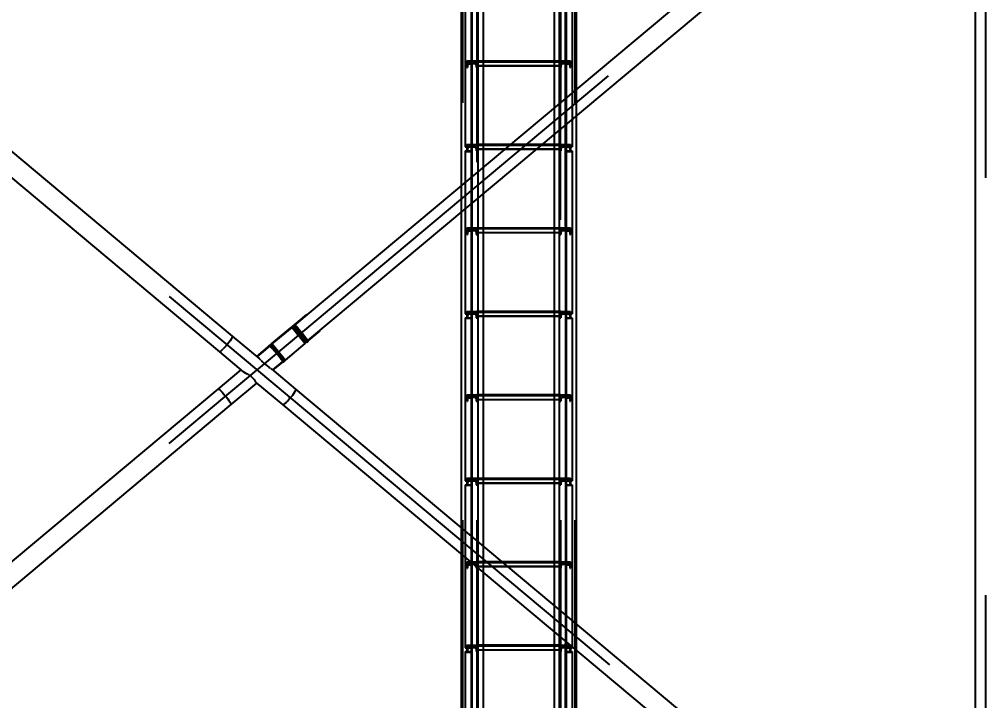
# Model space of a CAD drawing. Header units: millimetres. Extents: x 150209.93 to 150215.05, y 136675.65 to 136679.93.
# Drawn here: x 150213.732 to 150213.9635, y 136677.5516 to 136677.7148 of the extents above; entities that cross this region are included whole.
import ezdxf

# ---------------------------------------------------------------- set-up
doc = ezdxf.new("R2010")
doc.units = ezdxf.units.MM
doc.header["$LTSCALE"] = 0.25
for name, pattern in [('CENTER', [50.8, 31.75, -6.35, 6.35, -6.35]), ('XKITLINE00', [0]), ('XKITLINE02', [4, 2, -2]), ('XKITLINE03', [6, 3, -1, 1, -1])]:
    doc.linetypes.add(name, pattern=pattern)
doc.styles.add('ROMANS', font='romans.shx')
doc.dimstyles.new('MD300', dxfattribs={"dimtxt": 2.5, "dimasz": 2.5, "dimexe": 1, "dimexo": 1, "dimgap": 0.5, "dimtad": 1, "dimdec": 1, "dimlfac": 50, "dimrnd": 0.5, "dimdsep": 46, "dimtxsty": 'ROMANS', "dimcen": 1, "dimclrd": 146, "dimclre": 146, "dimclrt": 30, "dimadec": 1, "dimazin": 2, "dimtfac": 1, "dimtdec": 1, "dimtmove": 0, "dimatfit": 1, "dimfxl": 1, "dimtolj": 1, "dimtzin": 0, "dimlwd": -1, "dimlwe": -1, "dimarcsym": 0})

# ---------------------------------------------------------------- blocks, each defined once
blk = doc.blocks.new('çatıı')
at = {"color": 1, "linetype": 'XKITLINE03'}
for p, q in [((24559, 9172.7), (24559, 10826.2)), ((24671, 9172.7), (24671, 10826.2)), ((24565, 10820.3), (24565, 9180.3)), ((24665, 9180.3), (24665, 10820.3)), ((24559, 10367.5), (24559, 10462.1)), ((24671, 10462.1), (24671, 10367.5)), ((24559, 10268), (24559, 10367.5)), ((24565, 10368.2), (24565, 10370.5)), ((24665, 10370.2), (24565, 10370.2)), ((24665, 10370.5), (24665, 10368.2)), ((24671, 10367.5), (24671, 10268)), ((24565, 10268.2), (24565, 10270.5)), ((24665, 10270.2), (24565, 10270.2)), ((24665, 10270.5), (24665, 10268.2)), ((24559, 10167.5), (24559, 10262.1)), ((24671, 10262.1), (24671, 10167.5)), ((24559, 10068), (24559, 10167.5)), ((24565, 10168.2), (24565, 10170.5)), ((24665, 10170.3), (24565, 10170.3)), ((24665, 10170.5), (24665, 10168.2)), ((24671, 10167.5), (24671, 10068)), ((24559, 9967.6), (24559, 10062.2)), ((24565, 10068.3), (24565, 10070.5)), ((24665, 10070.3), (24565, 10070.3)), ((24665, 10070.5), (24665, 10068.3)), ((24671, 10062.2), (24671, 9967.6)), ((24565, 9968.3), (24565, 9970.5)), ((24665, 9970.3), (24565, 9970.3)), ((24665, 9970.5), (24665, 9968.3)), ((24559, 9868), (24559, 9967.6)), ((24671, 9967.6), (24671, 9868)), ((24565, 9868.3), (24565, 9870.6)), ((24665, 9870.3), (24565, 9870.3)), ((24665, 9870.6), (24665, 9868.3)), ((24559, 9767.6), (24559, 9862.2)), ((24671, 9862.2), (24671, 9767.6)), ((24559, 9668.1), (24559, 9767.6)), ((24565, 9768.3), (24565, 9770.6)), ((24665, 9770.3), (24565, 9770.3)), ((24665, 9770.6), (24665, 9768.3)), ((24671, 9767.6), (24671, 9668.1)), ((24565, 9668.3), (24565, 9670.6)), ((24665, 9670.4), (24565, 9670.4)), ((24665, 9670.6), (24665, 9668.3)), ((24559, 9567.6), (24559, 9662.3)), ((24671, 9662.3), (24671, 9567.6))]:
    blk.add_line(p, q, dxfattribs=at)
at = {"color": 116, "linetype": 'XKITLINE02', "true_color": 0x136734}
for p, q in [((24547.1, 10820.3), (24547.1, 9176.5)), ((24547.7, 10820.3), (24547.7, 9176.3)), ((24564.9, 10820.3), (24564.9, 9176.3)), ((24565.4, 10820.3), (24565.4, 9176.5)), ((24566.3, 10820.3), (24566.3, 9240.3)), ((24572.5, 10819.9), (24572.5, 9180.3)), ((24664.1, 10820.2), (24664.1, 9179.9)), ((24664.5, 10820.3), (24664.5, 9176.5)), ((24665, 10820.3), (24665, 9179.9)), ((24665.1, 10820.3), (24665.1, 9176.3)), ((24682.3, 10820.3), (24682.3, 9176.3)), ((24682.8, 10820.3), (24682.8, 9176.5)), ((24683.7, 10820.3), (24683.7, 9201.8)), ((24657.5, 10782.5), (24657.5, 9180.3)), ((24565, 10749.1), (24565, 9179.9)), ((24565.8, 10749.1), (24565.8, 9179.9)), ((24558.2, 10468), (24558.2, 10368.1)), ((24559, 10468), (24559, 10368.2)), ((24671, 10468), (24671, 10367.5)), ((24671.8, 10468), (24671.8, 10368.1)), ((24551, 10462.7), (24551, 10367.5)), ((24679, 10462.7), (24679, 10367.5)), ((24558.2, 10373.4), (24559, 10373.4)), ((24558.2, 10373.4), (24558.2, 10368.1)), ((24559, 10373.4), (24559, 10367.5)), ((24671, 10373.4), (24671.8, 10373.4)), ((24551, 10368.1), (24558.2, 10368.1)), ((24551, 10368.1), (24551, 10367.5)), ((24551, 10367.5), (24551, 10267.4)), ((24551, 10367.5), (24559, 10367.5)), ((24551, 10367.5), (24559, 10367.5)), ((24551, 10366.9), (24558.2, 10366.9)), ((24553, 10370.5), (24553, 10368.2)), ((24553, 10370.5), (24553, 10365)), ((24553, 10370.5), (24565, 10370.5)), ((24553, 10368.2), (24553, 10362.7)), ((24553, 10368.2), (24565, 10368.2)), ((24553, 10365), (24553, 10362.7)), ((24553, 10365), (24553.7, 10365)), ((24553, 10362.7), (24553.7, 10362.7)), ((24554.1, 10369.8), (24553.7, 10365)), ((24554.1, 10367.5), (24553.7, 10362.7)), ((24553.7, 10365), (24553.7, 10362.7)), ((24554.1, 10369.8), (24554.1, 10367.5)), ((24554.1, 10369.8), (24563.9, 10369.8)), ((24554.1, 10367.5), (24563.9, 10367.5)), ((24558.2, 10366.9), (24558.2, 10262.3)), ((24558.2, 10361.8), (24559, 10361.8)), ((24559, 10367.5), (24559, 10262.3)), ((24563.9, 10369.8), (24563.9, 10367.5)), ((24563.9, 10369.8), (24564.3, 10365)), ((24563.9, 10367.5), (24564.3, 10362.7)), ((24564.3, 10365), (24564.3, 10362.7)), ((24564.3, 10365), (24565, 10365)), ((24564.3, 10362.7), (24565, 10362.7)), ((24565, 10370.5), (24565, 10368.2)), ((24565, 10370.5), (24565, 10365)), ((24565, 10370.5), (24572.5, 10370.5)), ((24565, 10370.5), (24565, 10364.7)), ((24565, 10370.2), (24572.5, 10370.2)), ((24565, 10369.7), (24665, 10369.7)), ((24565, 10369.5), (24665, 10369.5)), ((24565, 10368.2), (24565, 10362.7)), ((24565, 10365), (24565, 10362.7)), ((24565, 10365), (24665, 10365)), ((24565, 10365), (24665, 10365)), ((24565, 10364.7), (24665, 10364.7)), ((24565, 10364.7), (24572.5, 10364.7)), ((24657.5, 10370.5), (24665, 10370.5)), ((24657.5, 10370.2), (24665, 10370.2)), ((24657.5, 10364.7), (24665, 10364.7)), ((24665, 10370.5), (24665, 10365)), ((24665, 10370.5), (24677, 10370.5)), ((24665, 10370.5), (24665, 10368.2)), ((24665, 10370.5), (24665, 10364.7)), ((24665, 10368.2), (24665, 10362.7)), ((24665, 10368.2), (24677, 10368.2)), ((24665, 10365), (24665.7, 10365)), ((24665, 10365), (24665, 10362.7)), ((24665, 10362.7), (24665.7, 10362.7)), ((24666, 10369.8), (24665.7, 10365)), ((24666, 10367.5), (24665.7, 10362.7)), ((24665.7, 10365), (24665.7, 10362.7)), ((24666, 10369.8), (24675.9, 10369.8)), ((24666, 10369.8), (24666, 10367.5)), ((24666, 10367.5), (24675.9, 10367.5)), ((24671, 10367.5), (24679, 10367.5)), ((24671, 10367.5), (24671, 10293.6)), ((24671, 10367.5), (24679, 10367.5)), ((24671, 10361.8), (24671.8, 10361.8)), ((24671.8, 10368.1), (24679, 10368.1)), ((24671.8, 10366.9), (24671.8, 10324.9)), ((24671.8, 10366.9), (24679, 10366.9)), ((24671.8, 10361.8), (24671.8, 10262.3)), ((24675.9, 10369.8), (24676.3, 10365)), ((24675.9, 10369.8), (24675.9, 10367.5)), ((24675.9, 10367.5), (24676.3, 10362.7)), ((24676.3, 10365), (24677, 10365)), ((24676.3, 10365), (24676.3, 10362.7)), ((24676.3, 10362.7), (24677, 10362.7)), ((24677, 10370.5), (24677, 10365)), ((24677, 10370.5), (24677, 10368.2)), ((24677, 10368.2), (24677, 10362.7)), ((24677, 10365), (24677, 10362.7)), ((24679, 10367.5), (24679, 10330.2)), ((24679, 10330.9), (24679, 10267.4)), ((24683.7, 10335.8), (24683.7, 10304.2)), ((24663.7, 10319.1), (24663.7, 10287.5)), ((24671, 10325.2), (24671, 10262.3)), ((24657.5, 10313.9), (24657.5, 10282.3)), ((24553, 10270.5), (24553, 10268.2)), ((24553, 10270.5), (24553, 10265)), ((24553, 10270.5), (24565, 10270.5)), ((24554.1, 10269.8), (24553.7, 10265)), ((24554.1, 10269.8), (24554.1, 10267.5)), ((24554.1, 10269.8), (24563.9, 10269.8)), ((24563.9, 10269.8), (24563.9, 10267.5)), ((24563.9, 10269.8), (24564.3, 10265)), ((24565, 10270.5), (24565, 10268.2)), ((24565, 10270.5), (24565, 10265)), ((24565, 10270.5), (24572.5, 10270.5)), ((24565, 10270.5), (24565, 10264.7)), ((24565, 10270.2), (24572.5, 10270.2)), ((24565, 10269.8), (24665, 10269.8)), ((24565, 10269.6), (24665, 10269.6)), ((24605.3, 10270.2), (24643.1, 10270.2)), ((24605.6, 10270.5), (24643.4, 10270.5)), ((24657.5, 10270.5), (24665, 10270.5)), ((24657.5, 10270.2), (24665, 10270.2)), ((24665, 10270.5), (24665, 10265)), ((24665, 10270.5), (24677, 10270.5)), ((24665, 10270.5), (24665, 10268.2)), ((24665, 10270.5), (24665, 10264.7)), ((24666, 10269.8), (24665.7, 10265)), ((24666, 10269.8), (24675.9, 10269.8)), ((24666, 10269.8), (24666, 10267.5)), ((24675.9, 10269.8), (24676.3, 10265)), ((24675.9, 10269.8), (24675.9, 10267.5)), ((24677, 10270.5), (24677, 10265)), ((24677, 10270.5), (24677, 10268.2)), ((24551, 10268), (24551, 10267.4)), ((24551, 10268), (24559, 10268)), ((24551, 10267.4), (24558.2, 10267.4)), ((24551, 10262.7), (24551, 10167.5)), ((24551, 10262.7), (24558.2, 10262.7)), ((24551, 10262.1), (24559, 10262.1)), ((24553, 10268.2), (24553, 10262.7)), ((24553, 10268.2), (24565, 10268.2)), ((24553, 10265), (24553, 10262.7)), ((24553, 10265), (24553.7, 10265)), ((24553, 10262.7), (24553.7, 10262.7)), ((24554.1, 10267.5), (24553.7, 10262.7)), ((24553.7, 10265), (24553.7, 10262.7)), ((24554.1, 10267.5), (24563.9, 10267.5)), ((24558.2, 10268.1), (24558.2, 10168.1)), ((24558.2, 10268.1), (24559, 10268.1)), ((24558.2, 10267.4), (24558.2, 10262.3)), ((24558.2, 10262.3), (24559, 10262.3)), ((24559, 10268.1), (24559, 10167.5)), ((24559, 10268), (24559, 10262.3)), ((24563.9, 10267.5), (24564.3, 10262.7)), ((24564.3, 10265), (24564.3, 10262.7)), ((24564.3, 10265), (24565, 10265)), ((24564.3, 10262.7), (24565, 10262.7)), ((24565, 10268.2), (24565, 10262.7)), ((24565, 10265), (24565, 10262.7)), ((24565, 10265), (24665, 10265)), ((24565, 10265), (24665, 10265)), ((24565, 10264.8), (24665, 10264.8)), ((24565, 10264.7), (24572.5, 10264.7)), ((24598.8, 10264.7), (24636.5, 10264.7)), ((24657.5, 10264.7), (24665, 10264.7)), ((24665, 10268.2), (24665, 10262.7)), ((24665, 10268.2), (24677, 10268.2)), ((24665, 10265), (24665.7, 10265)), ((24665, 10265), (24665, 10262.7)), ((24665, 10262.7), (24665.7, 10262.7)), ((24666, 10267.5), (24665.7, 10262.7)), ((24665.7, 10265), (24665.7, 10262.7)), ((24666, 10267.5), (24675.9, 10267.5)), ((24671, 10268.1), (24671, 10262.1)), ((24671, 10268.1), (24671.8, 10268.1)), ((24671, 10268.1), (24671, 10167.5)), ((24671, 10268), (24679, 10268)), ((24671, 10262.3), (24671.8, 10262.3)), ((24671, 10262.1), (24679, 10262.1)), ((24671.8, 10268.1), (24671.8, 10262.7)), ((24671.8, 10268.1), (24671.8, 10168.1)), ((24671.8, 10267.4), (24679, 10267.4)), ((24671.8, 10262.7), (24679, 10262.7)), ((24675.9, 10267.5), (24676.3, 10262.7)), ((24676.3, 10265), (24677, 10265)), ((24676.3, 10265), (24676.3, 10262.7)), ((24676.3, 10262.7), (24677, 10262.7)), ((24677, 10268.2), (24677, 10262.7)), ((24677, 10265), (24677, 10262.7)), ((24679, 10262.7), (24679, 10262.1)), ((24679, 10262.7), (24679, 10167.5)), ((24566.3, 10237.5), (24566.3, 10205.9)), ((24572.5, 10242.7), (24572.5, 10211.1)), ((24546.3, 10220.8), (24546.3, 10189.2)), ((24551, 10168.1), (24558.2, 10168.1)), ((24551, 10168.1), (24551, 10167.5)), ((24551, 10167.5), (24551, 10067.4)), ((24551, 10167.5), (24559, 10167.5)), ((24551, 10167.5), (24559, 10167.5)), ((24551, 10166.9), (24558.2, 10166.9)), ((24553, 10170.5), (24553, 10168.2)), ((24553, 10170.5), (24553, 10165)), ((24553, 10170.5), (24565, 10170.5)), ((24553, 10168.2), (24553, 10162.7)), ((24553, 10168.2), (24565, 10168.2)), ((24553, 10165), (24553, 10162.7)), ((24553, 10165), (24553.7, 10165)), ((24554.1, 10169.8), (24553.7, 10165)), ((24554.1, 10167.5), (24553.7, 10162.7)), ((24553.7, 10165), (24553.7, 10162.7)), ((24554.1, 10169.8), (24554.1, 10167.5)), ((24554.1, 10169.8), (24563.9, 10169.8)), ((24554.1, 10167.5), (24563.9, 10167.5)), ((24558.2, 10173.4), (24559, 10173.4)), ((24558.2, 10173.4), (24558.2, 10168.1)), ((24558.2, 10166.9), (24558.2, 10062.3)), ((24559, 10167.5), (24559, 10062.3)), ((24563.9, 10169.8), (24563.9, 10167.5)), ((24563.9, 10169.8), (24564.3, 10165)), ((24563.9, 10167.5), (24564.3, 10162.7)), ((24564.3, 10165), (24564.3, 10162.7)), ((24564.3, 10165), (24565, 10165)), ((24565, 10170.5), (24565, 10168.2)), ((24565, 10170.5), (24565, 10165)), ((24565, 10170.5), (24572.5, 10170.5)), ((24565, 10170.5), (24565, 10164.8)), ((24565, 10170.3), (24572.5, 10170.3)), ((24565, 10169.8), (24665, 10169.8)), ((24565, 10169.6), (24665, 10169.6)), ((24565, 10168.2), (24565, 10162.7)), ((24565, 10165), (24565, 10162.7)), ((24565, 10165), (24665, 10165)), ((24565, 10165), (24665, 10165)), ((24565, 10164.8), (24665, 10164.8)), ((24565, 10164.8), (24572.5, 10164.8)), ((24657.5, 10170.5), (24665, 10170.5)), ((24657.5, 10170.3), (24665, 10170.3)), ((24657.5, 10164.8), (24665, 10164.8)), ((24665, 10170.5), (24665, 10165)), ((24665, 10170.5), (24677, 10170.5)), ((24665, 10170.5), (24665, 10168.2)), ((24665, 10170.5), (24665, 10164.8)), ((24665, 10168.2), (24665, 10162.7)), ((24665, 10168.2), (24677, 10168.2)), ((24665, 10165), (24665.7, 10165)), ((24665, 10165), (24665, 10162.7)), ((24666, 10169.8), (24665.7, 10165)), ((24666, 10167.5), (24665.7, 10162.7)), ((24665.7, 10165), (24665.7, 10162.7)), ((24666, 10169.8), (24675.9, 10169.8)), ((24666, 10169.8), (24666, 10167.5)), ((24666, 10167.5), (24675.9, 10167.5)), ((24671, 10173.4), (24671.8, 10173.4)), ((24671, 10167.5), (24679, 10167.5)), ((24671, 10167.5), (24671, 10161.8)), ((24671, 10167.5), (24679, 10167.5)), ((24671, 10167.5), (24671, 10062.3)), ((24671.8, 10168.1), (24679, 10168.1)), ((24671.8, 10166.9), (24671.8, 10161.8)), ((24671.8, 10166.9), (24679, 10166.9)), ((24671.8, 10166.9), (24671.8, 10062.3)), ((24675.9, 10169.8), (24676.3, 10165)), ((24675.9, 10169.8), (24675.9, 10167.5)), ((24675.9, 10167.5), (24676.3, 10162.7)), ((24676.3, 10165), (24677, 10165)), ((24676.3, 10165), (24676.3, 10162.7)), ((24677, 10170.5), (24677, 10165)), ((24677, 10170.5), (24677, 10168.2)), ((24677, 10168.2), (24677, 10162.7)), ((24677, 10165), (24677, 10162.7)), ((24679, 10167.5), (24679, 10166.9)), ((24679, 10167.5), (24679, 10067.4)), ((24553, 10162.7), (24553.7, 10162.7)), ((24558.2, 10161.8), (24559, 10161.8)), ((24564.3, 10162.7), (24565, 10162.7)), ((24665, 10162.7), (24665.7, 10162.7)), ((24671, 10161.8), (24671.8, 10161.8)), ((24676.3, 10162.7), (24677, 10162.7)), ((24551, 10068), (24551, 10067.4)), ((24551, 10068), (24559, 10068)), ((24551, 10067.4), (24558.2, 10067.4)), ((24551, 10062.8), (24551, 9967.6)), ((24551, 10062.8), (24558.2, 10062.8)), ((24551, 10062.2), (24559, 10062.2)), ((24553, 10070.5), (24553, 10068.3)), ((24553, 10070.5), (24553, 10065)), ((24553, 10070.5), (24565, 10070.5)), ((24553, 10068.3), (24553, 10062.8)), ((24553, 10068.3), (24565, 10068.3)), ((24553, 10065), (24553, 10062.8)), ((24553, 10065), (24553.7, 10065)), ((24553, 10062.8), (24553.7, 10062.8)), ((24554.1, 10069.8), (24553.7, 10065)), ((24554.1, 10067.6), (24553.7, 10062.8)), ((24553.7, 10065), (24553.7, 10062.8)), ((24554.1, 10069.8), (24554.1, 10067.6)), ((24554.1, 10069.8), (24563.9, 10069.8)), ((24554.1, 10067.6), (24563.9, 10067.6)), ((24558.2, 10068.1), (24558.2, 9968.1)), ((24558.2, 10068.1), (24559, 10068.1)), ((24558.2, 10067.4), (24558.2, 10062.3)), ((24558.2, 10062.3), (24559, 10062.3)), ((24559, 10068.1), (24559, 9968.3)), ((24559, 10068), (24559, 10062.3)), ((24563.9, 10069.8), (24563.9, 10067.6)), ((24563.9, 10069.8), (24564.3, 10065)), ((24563.9, 10067.6), (24564.3, 10062.8)), ((24564.3, 10065), (24564.3, 10062.8)), ((24564.3, 10065), (24565, 10065)), ((24564.3, 10062.8), (24565, 10062.8)), ((24565, 10070.5), (24565, 10068.3)), ((24565, 10070.5), (24565, 10065)), ((24565, 10070.5), (24572.5, 10070.5)), ((24565, 10070.5), (24565, 10064.8)), ((24565, 10070.3), (24572.5, 10070.3)), ((24565, 10069.8), (24665, 10069.8)), ((24565, 10069.6), (24665, 10069.6)), ((24565, 10068.3), (24565, 10062.8)), ((24565, 10065), (24565, 10062.8)), ((24565, 10065), (24665, 10065)), ((24565, 10065), (24665, 10065)), ((24565, 10064.8), (24665, 10064.8)), ((24565, 10064.8), (24572.5, 10064.8)), ((24657.5, 10070.5), (24665, 10070.5)), ((24657.5, 10070.3), (24665, 10070.3)), ((24657.5, 10064.8), (24665, 10064.8)), ((24665, 10070.5), (24665, 10065)), ((24665, 10070.5), (24677, 10070.5)), ((24665, 10070.5), (24665, 10068.3)), ((24665, 10070.5), (24665, 10064.8)), ((24665, 10068.3), (24665, 10062.8)), ((24665, 10068.3), (24677, 10068.3)), ((24665, 10065), (24665.7, 10065)), ((24665, 10065), (24665, 10062.8)), ((24665, 10062.8), (24665.7, 10062.8)), ((24666, 10069.8), (24665.7, 10065)), ((24666, 10067.6), (24665.7, 10062.8)), ((24665.7, 10065), (24665.7, 10062.8)), ((24666, 10069.8), (24675.9, 10069.8)), ((24666, 10069.8), (24666, 10067.6)), ((24666, 10067.6), (24675.9, 10067.6)), ((24671, 10068.1), (24671, 10062.2)), ((24671, 10068.1), (24671.8, 10068.1)), ((24671, 10068.1), (24671, 9967.6)), ((24671, 10068), (24679, 10068)), ((24671, 10062.3), (24671.8, 10062.3)), ((24671, 10062.2), (24679, 10062.2)), ((24671.8, 10068.1), (24671.8, 10062.8)), ((24671.8, 10068.1), (24671.8, 9968.1)), ((24671.8, 10067.4), (24679, 10067.4)), ((24671.8, 10062.8), (24679, 10062.8)), ((24675.9, 10069.8), (24676.3, 10065)), ((24675.9, 10069.8), (24675.9, 10067.6)), ((24675.9, 10067.6), (24676.3, 10062.8)), ((24676.3, 10065), (24677, 10065)), ((24676.3, 10065), (24676.3, 10062.8)), ((24676.3, 10062.8), (24677, 10062.8)), ((24677, 10070.5), (24677, 10065)), ((24677, 10070.5), (24677, 10068.3)), ((24677, 10068.3), (24677, 10062.8)), ((24677, 10065), (24677, 10062.8)), ((24679, 10062.8), (24679, 10062.2)), ((24679, 10062.8), (24679, 9967.6)), ((24551, 9968.1), (24558.2, 9968.1)), ((24551, 9968.1), (24551, 9967.6)), ((24553, 9970.5), (24553, 9968.3)), ((24553, 9970.5), (24553, 9965)), ((24553, 9970.5), (24565, 9970.5)), ((24553, 9968.3), (24553, 9962.8)), ((24553, 9968.3), (24565, 9968.3)), ((24554.1, 9969.8), (24553.7, 9965)), ((24554.1, 9969.8), (24554.1, 9967.6)), ((24554.1, 9969.8), (24563.9, 9969.8)), ((24558.2, 9973.5), (24559, 9973.5)), ((24558.2, 9973.5), (24558.2, 9968.1)), ((24559, 9973.5), (24559, 9967.6)), ((24563.9, 9969.8), (24563.9, 9967.6)), ((24563.9, 9969.8), (24564.3, 9965)), ((24565, 9970.5), (24572.5, 9970.5)), ((24565, 9970.5), (24565, 9964.8)), ((24565, 9970.5), (24565, 9968.3)), ((24565, 9970.5), (24565, 9965)), ((24565, 9970.3), (24572.5, 9970.3)), ((24565, 9969.8), (24665, 9969.8)), ((24565, 9969.6), (24665, 9969.6)), ((24565, 9968.3), (24565, 9962.8)), ((24657.5, 9970.5), (24665, 9970.5)), ((24657.5, 9970.3), (24665, 9970.3)), ((24665, 9970.5), (24665, 9964.8)), ((24665, 9970.5), (24665, 9965)), ((24665, 9970.5), (24677, 9970.5)), ((24665, 9970.5), (24665, 9968.3)), ((24665, 9968.3), (24665, 9962.8)), ((24665, 9968.3), (24677, 9968.3)), ((24666, 9969.8), (24665.7, 9965)), ((24666, 9969.8), (24675.9, 9969.8)), ((24666, 9969.8), (24666, 9967.6)), ((24671, 9973.5), (24671.8, 9973.5)), ((24671.8, 9968.1), (24679, 9968.1)), ((24675.9, 9969.8), (24676.3, 9965)), ((24675.9, 9969.8), (24675.9, 9967.6)), ((24677, 9970.5), (24677, 9965)), ((24677, 9970.5), (24677, 9968.3)), ((24677, 9968.3), (24677, 9962.8)), ((24551, 9967.6), (24551, 9867.5)), ((24551, 9967.6), (24559, 9967.6)), ((24551, 9967.6), (24559, 9967.6)), ((24551, 9967), (24558.2, 9967)), ((24553, 9965), (24553, 9962.8)), ((24553, 9965), (24553.7, 9965)), ((24553, 9962.8), (24553.7, 9962.8)), ((24554.1, 9967.6), (24553.7, 9962.8)), ((24553.7, 9965), (24553.7, 9962.8)), ((24554.1, 9967.6), (24563.9, 9967.6)), ((24558.2, 9967), (24558.2, 9862.3)), ((24558.2, 9961.9), (24559, 9961.9)), ((24559, 9967.6), (24559, 9862.3)), ((24563.9, 9967.6), (24564.3, 9962.8)), ((24564.3, 9965), (24564.3, 9962.8)), ((24564.3, 9965), (24565, 9965)), ((24564.3, 9962.8), (24565, 9962.8)), ((24565, 9965), (24665, 9965)), ((24565, 9965), (24665, 9965)), ((24565, 9965), (24565, 9962.8)), ((24565, 9964.8), (24665, 9964.8)), ((24565, 9964.8), (24572.5, 9964.8)), ((24657.5, 9964.8), (24665, 9964.8)), ((24665, 9965), (24665.7, 9965)), ((24665, 9965), (24665, 9962.8)), ((24665, 9962.8), (24665.7, 9962.8)), ((24666, 9967.6), (24665.7, 9962.8)), ((24665.7, 9965), (24665.7, 9962.8)), ((24666, 9967.6), (24675.9, 9967.6)), ((24671, 9967.6), (24679, 9967.6)), ((24671, 9967.6), (24671, 9961.9)), ((24671, 9967.6), (24679, 9967.6)), ((24671, 9967.6), (24671, 9862.3)), ((24671, 9961.9), (24671.8, 9961.9)), ((24671.8, 9967), (24671.8, 9961.9)), ((24671.8, 9967), (24679, 9967)), ((24671.8, 9967), (24671.8, 9862.3)), ((24675.9, 9967.6), (24676.3, 9962.8)), ((24676.3, 9965), (24677, 9965)), ((24676.3, 9965), (24676.3, 9962.8)), ((24676.3, 9962.8), (24677, 9962.8)), ((24677, 9965), (24677, 9962.8)), ((24679, 9967.6), (24679, 9967)), ((24679, 9967.6), (24679, 9867.5)), ((24551, 9868), (24551, 9867.5)), ((24551, 9868), (24559, 9868)), ((24551, 9867.5), (24558.2, 9867.5)), ((24553, 9870.6), (24553, 9868.3)), ((24553, 9870.6), (24553, 9865.1)), ((24553, 9870.6), (24565, 9870.6)), ((24553, 9868.3), (24553, 9862.8)), ((24553, 9868.3), (24565, 9868.3)), ((24553, 9865.1), (24553, 9862.8)), ((24553, 9865.1), (24553.7, 9865.1)), ((24554.1, 9869.9), (24553.7, 9865.1)), ((24554.1, 9867.6), (24553.7, 9862.8)), ((24553.7, 9865.1), (24553.7, 9862.8)), ((24554.1, 9869.9), (24554.1, 9867.6)), ((24554.1, 9869.9), (24563.9, 9869.9)), ((24554.1, 9867.6), (24563.9, 9867.6)), ((24558.2, 9868.2), (24558.2, 9770.5)), ((24558.2, 9868.2), (24559, 9868.2)), ((24558.2, 9867.5), (24558.2, 9862.3)), ((24559, 9868.2), (24559, 9767.6)), ((24559, 9868), (24559, 9862.3)), ((24563.9, 9869.9), (24563.9, 9867.6)), ((24563.9, 9869.9), (24564.3, 9865.1)), ((24563.9, 9867.6), (24564.3, 9862.8)), ((24564.3, 9865.1), (24564.3, 9862.8)), ((24564.3, 9865.1), (24565, 9865.1)), ((24565, 9870.6), (24572.5, 9870.6)), ((24565, 9870.6), (24565, 9864.8)), ((24565, 9870.6), (24565, 9868.3)), ((24565, 9870.6), (24565, 9865.1)), ((24565, 9870.3), (24572.5, 9870.3)), ((24565, 9869.8), (24665, 9869.8)), ((24565, 9869.6), (24665, 9869.6)), ((24565, 9868.3), (24565, 9862.8)), ((24565, 9865.1), (24665, 9865.1)), ((24565, 9865.1), (24665, 9865.1)), ((24565, 9865.1), (24565, 9862.8)), ((24565, 9864.8), (24665, 9864.8)), ((24565, 9864.8), (24572.5, 9864.8)), ((24657.5, 9870.6), (24665, 9870.6)), ((24657.5, 9870.3), (24665, 9870.3)), ((24657.5, 9864.8), (24665, 9864.8)), ((24665, 9870.6), (24665, 9864.8)), ((24665, 9870.6), (24665, 9865.1)), ((24665, 9870.6), (24677, 9870.6)), ((24665, 9870.6), (24665, 9868.3)), ((24665, 9868.3), (24665, 9862.8)), ((24665, 9868.3), (24677, 9868.3)), ((24665, 9865.1), (24665.7, 9865.1)), ((24665, 9865.1), (24665, 9862.8)), ((24666, 9869.9), (24665.7, 9865.1)), ((24666, 9867.6), (24665.7, 9862.8)), ((24665.7, 9865.1), (24665.7, 9862.8)), ((24666, 9869.9), (24675.9, 9869.9)), ((24666, 9869.9), (24666, 9867.6)), ((24666, 9867.6), (24675.9, 9867.6)), ((24671, 9868.2), (24671, 9862.2)), ((24671, 9868.2), (24671.8, 9868.2)), ((24671, 9868.2), (24671, 9767.6)), ((24671, 9868), (24679, 9868)), ((24671.8, 9868.2), (24671.8, 9862.8)), ((24671.8, 9868.2), (24671.8, 9768.2)), ((24671.8, 9867.5), (24679, 9867.5)), ((24675.9, 9869.9), (24676.3, 9865.1)), ((24675.9, 9869.9), (24675.9, 9867.6)), ((24675.9, 9867.6), (24676.3, 9862.8)), ((24676.3, 9865.1), (24677, 9865.1)), ((24676.3, 9865.1), (24676.3, 9862.8)), ((24677, 9870.6), (24677, 9865.1)), ((24677, 9870.6), (24677, 9868.3)), ((24677, 9868.3), (24677, 9862.8)), ((24677, 9865.1), (24677, 9862.8)), ((24551, 9862.8), (24551, 9767.6)), ((24551, 9862.8), (24558.2, 9862.8)), ((24551, 9862.2), (24559, 9862.2)), ((24553, 9862.8), (24553.7, 9862.8)), ((24558.2, 9862.3), (24559, 9862.3)), ((24559, 9862.2), (24559, 9769.8)), ((24564.3, 9862.8), (24565, 9862.8)), ((24665, 9862.8), (24665.7, 9862.8)), ((24671, 9862.3), (24671.8, 9862.3)), ((24671, 9862.2), (24679, 9862.2)), ((24671.8, 9862.8), (24679, 9862.8)), ((24676.3, 9862.8), (24677, 9862.8)), ((24679, 9862.8), (24679, 9862.2)), ((24679, 9862.8), (24679, 9767.6)), ((24546.3, 9811.4), (24546.3, 9779.7)), ((24566.3, 9794.6), (24566.3, 9763)), ((24572.5, 9789.4), (24572.5, 9757.8)), ((24558.2, 9776.9), (24558.2, 9768.2)), ((24558.2, 9773.5), (24559, 9773.5)), ((24671, 9773.5), (24671.8, 9773.5)), ((24551, 9768.2), (24558.2, 9768.2)), ((24551, 9767.6), (24551, 9667.5)), ((24551, 9767.6), (24559, 9767.6)), ((24551, 9767.6), (24559, 9767.6)), ((24551, 9767), (24558.2, 9767)), ((24553, 9770.6), (24553, 9768.3)), ((24553, 9770.6), (24553, 9765.1)), ((24553, 9770.6), (24565, 9770.6)), ((24553, 9768.3), (24553, 9762.8)), ((24553, 9768.3), (24565, 9768.3)), ((24553, 9765.1), (24553, 9762.8)), ((24553, 9765.1), (24553.7, 9765.1)), ((24553, 9762.8), (24553.7, 9762.8)), ((24554.1, 9769.9), (24553.7, 9765.1)), ((24554.1, 9767.6), (24553.7, 9762.8)), ((24553.7, 9765.1), (24553.7, 9762.8)), ((24554.1, 9769.9), (24554.1, 9767.6)), ((24554.1, 9769.9), (24563.9, 9769.9)), ((24554.1, 9767.6), (24563.9, 9767.6)), ((24558.2, 9767), (24558.2, 9662.4)), ((24558.2, 9761.9), (24559, 9761.9)), ((24559, 9767.6), (24559, 9662.4)), ((24563.9, 9769.9), (24563.9, 9767.6)), ((24563.9, 9769.9), (24564.3, 9765.1)), ((24563.9, 9767.6), (24564.3, 9762.8)), ((24564.3, 9765.1), (24564.3, 9762.8)), ((24564.3, 9765.1), (24565, 9765.1)), ((24564.3, 9762.8), (24565, 9762.8)), ((24565, 9770.6), (24595, 9770.6)), ((24565, 9770.6), (24565, 9764.8)), ((24565, 9770.6), (24565, 9768.3)), ((24565, 9770.6), (24565, 9765.1)), ((24565, 9770.3), (24595.3, 9770.3)), ((24565, 9769.9), (24665, 9769.9)), ((24565, 9769.7), (24665, 9769.7)), ((24565, 9768.3), (24565, 9762.8)), ((24565, 9765.1), (24665, 9765.1)), ((24565, 9765.1), (24665, 9765.1)), ((24565, 9765.1), (24565, 9762.8)), ((24565, 9764.9), (24665, 9764.9)), ((24565, 9764.8), (24601.9, 9764.8)), ((24657.5, 9770.6), (24665, 9770.6)), ((24657.5, 9770.3), (24665, 9770.3)), ((24657.5, 9764.8), (24665, 9764.8)), ((24665, 9770.6), (24665, 9764.8)), ((24665, 9770.6), (24665, 9765.1)), ((24665, 9770.6), (24677, 9770.6)), ((24665, 9770.6), (24665, 9768.3)), ((24665, 9768.3), (24665, 9762.8)), ((24665, 9768.3), (24677, 9768.3)), ((24665, 9765.1), (24665.7, 9765.1)), ((24665, 9765.1), (24665, 9762.8)), ((24665, 9762.8), (24665.7, 9762.8)), ((24666, 9769.9), (24665.7, 9765.1)), ((24666, 9767.6), (24665.7, 9762.8)), ((24665.7, 9765.1), (24665.7, 9762.8)), ((24666, 9769.9), (24675.9, 9769.9)), ((24666, 9769.9), (24666, 9767.6)), ((24666, 9767.6), (24675.9, 9767.6)), ((24671, 9767.6), (24679, 9767.6)), ((24671, 9767.6), (24671, 9761.9)), ((24671, 9767.6), (24679, 9767.6)), ((24671, 9767.6), (24671, 9662.4)), ((24671, 9761.9), (24671.8, 9761.9)), ((24671.8, 9768.2), (24679, 9768.2)), ((24671.8, 9767), (24671.8, 9761.9)), ((24671.8, 9767), (24679, 9767)), ((24671.8, 9767), (24671.8, 9662.4)), ((24675.9, 9769.9), (24676.3, 9765.1)), ((24675.9, 9769.9), (24675.9, 9767.6)), ((24675.9, 9767.6), (24676.3, 9762.8)), ((24676.3, 9765.1), (24677, 9765.1)), ((24676.3, 9765.1), (24676.3, 9762.8)), ((24676.3, 9762.8), (24677, 9762.8)), ((24677, 9770.6), (24677, 9765.1)), ((24677, 9770.6), (24677, 9768.3)), ((24677, 9768.3), (24677, 9762.8)), ((24677, 9765.1), (24677, 9762.8)), ((24679, 9767.6), (24679, 9767)), ((24679, 9767.6), (24679, 9667.5)), ((24657.5, 9718.3), (24657.5, 9686.6)), ((24663.7, 9713.1), (24663.7, 9681.4)), ((24683.7, 9696.3), (24683.7, 9664.7)), ((24551, 9668.1), (24551, 9667.5)), ((24551, 9668.1), (24559, 9668.1)), ((24551, 9667.5), (24558.2, 9667.5)), ((24553, 9670.6), (24553, 9668.3)), ((24553, 9670.6), (24553, 9665.1)), ((24553, 9670.6), (24565, 9670.6)), ((24553, 9668.3), (24553, 9662.8)), ((24553, 9668.3), (24565, 9668.3)), ((24554.1, 9669.9), (24553.7, 9665.1)), ((24554.1, 9667.6), (24553.7, 9662.8)), ((24554.1, 9669.9), (24554.1, 9667.6)), ((24554.1, 9669.9), (24563.9, 9669.9)), ((24554.1, 9667.6), (24563.9, 9667.6)), ((24558.2, 9668.2), (24558.2, 9568.2)), ((24558.2, 9668.2), (24559, 9668.2)), ((24558.2, 9667.5), (24558.2, 9662.4)), ((24559, 9668.2), (24559, 9568.4)), ((24559, 9668.1), (24559, 9662.4)), ((24563.9, 9669.9), (24563.9, 9667.6)), ((24563.9, 9669.9), (24564.3, 9665.1)), ((24563.9, 9667.6), (24564.3, 9662.8)), ((24565, 9670.6), (24565, 9668.3)), ((24565, 9670.6), (24565, 9665.1)), ((24565, 9670.6), (24572.5, 9670.6)), ((24565, 9670.6), (24565, 9664.9)), ((24565, 9670.4), (24572.5, 9670.4)), ((24565, 9669.9), (24665, 9669.9)), ((24565, 9669.7), (24665, 9669.7)), ((24565, 9668.3), (24565, 9662.8)), ((24657.5, 9670.6), (24665, 9670.6)), ((24657.5, 9670.4), (24665, 9670.4)), ((24665, 9670.6), (24665, 9664.9)), ((24665, 9670.6), (24665, 9665.1)), ((24665, 9670.6), (24677, 9670.6)), ((24665, 9670.6), (24665, 9668.3)), ((24665, 9668.3), (24665, 9662.8)), ((24665, 9668.3), (24677, 9668.3)), ((24666, 9669.9), (24665.7, 9665.1)), ((24666, 9667.6), (24665.7, 9662.8)), ((24666, 9669.9), (24675.9, 9669.9)), ((24666, 9669.9), (24666, 9667.6)), ((24666, 9667.6), (24675.9, 9667.6)), ((24671, 9668.2), (24671, 9662.3)), ((24671, 9668.2), (24671.8, 9668.2)), ((24671, 9668.2), (24671, 9567.6)), ((24671, 9668.1), (24679, 9668.1)), ((24671.8, 9668.2), (24671.8, 9662.9)), ((24671.8, 9668.2), (24671.8, 9568.2)), ((24671.8, 9667.5), (24679, 9667.5)), ((24675.9, 9669.9), (24676.3, 9665.1)), ((24675.9, 9669.9), (24675.9, 9667.6)), ((24675.9, 9667.6), (24676.3, 9662.8)), ((24677, 9670.6), (24677, 9665.1)), ((24677, 9670.6), (24677, 9668.3)), ((24677, 9668.3), (24677, 9662.8)), ((24551, 9662.9), (24551, 9567.6)), ((24551, 9662.9), (24558.2, 9662.9)), ((24551, 9662.3), (24559, 9662.3)), ((24553, 9665.1), (24553, 9662.8)), ((24553, 9665.1), (24553.7, 9665.1)), ((24553, 9662.8), (24553.7, 9662.8)), ((24553.7, 9665.1), (24553.7, 9662.8)), ((24558.2, 9662.4), (24559, 9662.4)), ((24564.3, 9665.1), (24564.3, 9662.8)), ((24564.3, 9665.1), (24565, 9665.1)), ((24564.3, 9662.8), (24565, 9662.8)), ((24565, 9665.1), (24565, 9662.8)), ((24565, 9665.1), (24665, 9665.1)), ((24565, 9665.1), (24665, 9665.1)), ((24565, 9664.9), (24665, 9664.9)), ((24565, 9664.9), (24572.5, 9664.9)), ((24657.5, 9664.9), (24665, 9664.9)), ((24665, 9665.1), (24665.7, 9665.1)), ((24665, 9665.1), (24665, 9662.8)), ((24665, 9662.8), (24665.7, 9662.8)), ((24665.7, 9665.1), (24665.7, 9662.8)), ((24671, 9662.4), (24671.8, 9662.4)), ((24671, 9662.3), (24679, 9662.3)), ((24671.8, 9662.9), (24679, 9662.9)), ((24676.3, 9665.1), (24677, 9665.1)), ((24676.3, 9665.1), (24676.3, 9662.8)), ((24676.3, 9662.8), (24677, 9662.8)), ((24677, 9665.1), (24677, 9662.8)), ((24679, 9662.9), (24679, 9662.3)), ((24679, 9662.9), (24679, 9567.6))]:
    blk.add_line(p, q, dxfattribs=at)
at = {"color": 8, "linetype": 'CENTER'}
for p, q in [((23430, 10730.3), (24264.6, 10031.5)), ((24339.4, 10031.7), (25173.6, 10730.3)), ((25173.6, 10730.3), (25173.6, 9270.3)), ((24263.2, 9968), (24339.4, 10031.7)), ((24264.6, 10031.5), (24340.4, 9967.9)), ((23430, 9270.3), (24263.2, 9968)), ((24340.4, 9967.9), (25173.6, 9270.3))]:
    blk.add_line(p, q, dxfattribs=at)
at = {"color": 8, "linetype": 'XKITLINE00'}
for p, q in [((24361.9, 10066.4), (25130.5, 10710)), ((24362.9, 10035.6), (25162.3, 10705)), ((25161.4, 10704.3), (25161.4, 9296.3)), ((23506.2, 10682.3), (24272.2, 10040.9)), ((23506.2, 10650.6), (24256.9, 10022)), ((24331.7, 10041.7), (24361.4, 10066.6)), ((24332.1, 10041.7), (24361.8, 10066.5)), ((24346.8, 10053.5), (24362, 10066.2)), ((24361.4, 10066.6), (24361.8, 10066.5)), ((24361.8, 10066.5), (24362, 10066.2)), ((24319.2, 10031.5), (24342.8, 10051.3)), ((24319.6, 10031.5), (24343.2, 10051.3)), ((24319.9, 10031.4), (24343.5, 10051.2)), ((24320.2, 10031.4), (24343.8, 10051.2)), ((24342.8, 10051.3), (24343.2, 10051.3)), ((24343.4, 10052.1), (24345, 10053.4)), ((24343.4, 10052.1), (24343.7, 10051.7)), ((24343.4, 10052.1), (24344.1, 10052)), ((24343.5, 10051.2), (24343.8, 10051.2)), ((24343.8, 10051.2), (24359.5, 10031.9)), ((24345, 10053.4), (24345.6, 10053.3)), ((24345.5, 10051.9), (24347, 10053.2)), ((24345.5, 10051.9), (24360.2, 10033.9)), ((24345.5, 10051.9), (24347.3, 10051.7)), ((24346.8, 10053.5), (24347.2, 10053.3)), ((24346.8, 10053.5), (24347, 10053.2)), ((24347, 10053.2), (24348.8, 10053)), ((24347.2, 10053.3), (24347.4, 10053.1)), ((24347.3, 10051.7), (24348.8, 10053)), ((24347.3, 10051.7), (24361.9, 10033.7)), ((24348.8, 10053), (24363.5, 10034.9)), ((24271, 10037.2), (24269.8, 10035.3)), ((24271, 10037.2), (24269.8, 10035.3)), ((24271.9, 10038.7), (24271, 10037.2)), ((24271.9, 10038.7), (24271, 10037.2)), ((24272.4, 10039.8), (24271.9, 10038.7)), ((24272.4, 10039.8), (24271.9, 10038.7)), ((24272.2, 10040.9), (24304.3, 10014)), ((24272.2, 10040.9), (24272.5, 10040.6)), ((24272.2, 10040.9), (24272.5, 10040.6)), ((24272.5, 10040.6), (24272.4, 10039.8)), ((24272.5, 10040.6), (24272.4, 10039.8)), ((24301.5, 10016.4), (24331, 10041.1)), ((24301.7, 10016.2), (24331.3, 10041)), ((24331, 10041.1), (24331.3, 10041)), ((24331.7, 10041.7), (24331.9, 10041.5)), ((24331.7, 10041.7), (24332.1, 10041.7)), ((24354.1, 10046.5), (24354.5, 10046)), ((24354.5, 10046), (24356.2, 10043.9)), ((24356.2, 10043.9), (24357.9, 10041.9)), ((24357.9, 10041.9), (24358.2, 10041.4)), ((24363.2, 10035.3), (24377.5, 10047.3)), ((24377.2, 10047.6), (24377.5, 10047.3)), ((24263.1, 10027.2), (24261.4, 10025.4)), ((24263.1, 10027.2), (24261.4, 10025.4)), ((24264.9, 10029.2), (24263.1, 10027.2)), ((24264.9, 10029.2), (24263.1, 10027.2)), ((24266.7, 10031.2), (24264.9, 10029.2)), ((24266.7, 10031.2), (24264.9, 10029.2)), ((24268.3, 10033.3), (24266.7, 10031.2)), ((24268.3, 10033.3), (24266.7, 10031.2)), ((24269.8, 10035.3), (24268.3, 10033.3)), ((24269.8, 10035.3), (24268.3, 10033.3)), ((24302, 10015.9), (24317.1, 10028.6)), ((24315.3, 10028.5), (24316.8, 10029.8)), ((24315.3, 10028.5), (24315.6, 10028.1)), ((24315.3, 10028.5), (24315.9, 10028.4)), ((24316.8, 10029.8), (24317.4, 10029.7)), ((24317.1, 10028.6), (24317.5, 10028.4)), ((24317.5, 10028.4), (24318.9, 10029.6)), ((24317.5, 10028.4), (24318.5, 10027.7)), ((24317.7, 10028.2), (24319.1, 10028.1)), ((24318.5, 10027.7), (24319.8, 10026.5)), ((24318.9, 10029.6), (24320.6, 10029.4)), ((24319.1, 10028.1), (24320.6, 10029.4)), ((24319.1, 10028.1), (24324.4, 10021.6)), ((24319.2, 10031.5), (24319.4, 10031.3)), ((24319.2, 10031.5), (24319.6, 10031.5)), ((24319.8, 10026.5), (24321.3, 10025)), ((24319.9, 10031.4), (24335.6, 10012.2)), ((24319.9, 10031.4), (24320.2, 10031.4)), ((24320.2, 10031.4), (24335.9, 10012.2)), ((24320.6, 10029.4), (24335.3, 10011.4)), ((24335.9, 10012.2), (24359.5, 10031.9)), ((24359.3, 10032.1), (24361.3, 10033.7)), ((24360.2, 10033.9), (24361.9, 10033.7)), ((24361.9, 10033.7), (24363.5, 10034.9)), ((24256.9, 10022), (24257.6, 10022.2)), ((24256.9, 10022), (24257.6, 10022.2)), ((24256.9, 10022), (24285.5, 9998.1)), ((24257.6, 10022.2), (24258.6, 10022.9)), ((24257.6, 10022.2), (24258.6, 10022.9)), ((24258.6, 10022.9), (24259.9, 10024)), ((24258.6, 10022.9), (24259.9, 10024)), ((24259.9, 10024), (24261.4, 10025.4)), ((24259.9, 10024), (24261.4, 10025.4)), ((24304.3, 10014), (24304.6, 10013.8)), ((24321.3, 10025), (24323, 10023.2)), ((24323, 10023.2), (24324.8, 10021.2)), ((24324.8, 10021.2), (24326.5, 10019.1)), ((24326.5, 10019.1), (24328.2, 10017)), ((24328.2, 10017), (24329.6, 10015)), ((24328.5, 10016.6), (24333.8, 10010.1)), ((24329.6, 10015), (24330.8, 10013.3)), ((24304.6, 10013.8), (24306.2, 10012.3)), ((24306.7, 10012), (24308, 10010.5)), ((24308, 10010.5), (24309.9, 10008.6)), ((24309.9, 10008.6), (24312, 10006.8)), ((24312, 10006.8), (24314.1, 10005.1)), ((24314.1, 10005.1), (24316.2, 10003.6)), ((24316.2, 10003.6), (24317.7, 10002.7)), ((24318.1, 10002.4), (24319.4, 10001.3)), ((24320.7, 10000.3), (24332.4, 10010.1)), ((24321, 10000), (24333.1, 10010.1)), ((24330.8, 10013.3), (24331.7, 10011.8)), ((24331.7, 10011.8), (24332.3, 10010.7)), ((24332.3, 10010.7), (24332.4, 10010.1)), ((24332.4, 10010.2), (24333.8, 10010.1)), ((24333.8, 10010.1), (24335.3, 10011.4)), ((24335, 10011.7), (24335.6, 10012.2)), ((24335.6, 10012.2), (24335.9, 10012.2)), ((24255.3, 9977.2), (24282.9, 10000.3)), ((24285.5, 9998.1), (24285.7, 9998)), ((24285.7, 9998), (24287.7, 9996.8)), ((24287.7, 9996.8), (24288.4, 9996.4)), ((24288.4, 9996.4), (24290.1, 9995.6)), ((24290.1, 9995.6), (24292.5, 9994.1)), ((24292.5, 9994.1), (24294.7, 9992.4)), ((24294.7, 9992.4), (24296.7, 9990.5)), ((24319.4, 10001.3), (24319.6, 10001.2)), ((24319.6, 10001.2), (24348.1, 9977.3)), ((24271.1, 9958.7), (24301.8, 9984.4)), ((24296.7, 9990.5), (24298.3, 9988.7)), ((24298.3, 9988.7), (24299.1, 9987.4)), ((24299.1, 9987.4), (24299.6, 9986.9)), ((24299.6, 9986.9), (24300.6, 9985.5)), ((24300.6, 9985.5), (24300.6, 9985.4)), ((24300.6, 9985.4), (24332.8, 9958.5)), ((23506.2, 9349.9), (24255.3, 9977.2)), ((24255.3, 9977.2), (24255.5, 9977.3)), ((24255.3, 9977.2), (24255.5, 9977.3)), ((24255.3, 9977.2), (24255.3, 9977.1)), ((24255.3, 9977.2), (24255.3, 9977.1)), ((24255.5, 9977.3), (24256.2, 9977.1)), ((24255.5, 9977.3), (24256.2, 9977.1)), ((24256.2, 9977.1), (24257.2, 9976.3)), ((24256.2, 9977.1), (24257.2, 9976.3)), ((24257.2, 9976.3), (24258.5, 9975.2)), ((24257.2, 9976.3), (24258.5, 9975.2)), ((24258.5, 9975.2), (24260, 9973.6)), ((24258.5, 9975.2), (24260, 9973.6)), ((24260, 9973.6), (24261.7, 9971.8)), ((24260, 9973.6), (24261.7, 9971.8)), ((24261.7, 9971.8), (24263.4, 9969.8)), ((24261.7, 9971.8), (24263.4, 9969.8)), ((24263.4, 9969.8), (24265.2, 9967.7)), ((24263.4, 9969.8), (24265.2, 9967.7)), ((24265.2, 9967.7), (24266.8, 9965.7)), ((24265.2, 9967.7), (24266.8, 9965.7)), ((24342.5, 9967.7), (24340.8, 9965.6)), ((24342.5, 9967.7), (24340.8, 9965.6)), ((24344.2, 9969.8), (24342.5, 9967.7)), ((24344.2, 9969.8), (24342.5, 9967.7)), ((24345.7, 9971.8), (24344.2, 9969.8)), ((24345.7, 9971.8), (24344.2, 9969.8)), ((24346.9, 9973.6), (24345.7, 9971.8)), ((24346.9, 9973.6), (24345.7, 9971.8)), ((24347.7, 9975.1), (24346.9, 9973.6)), ((24347.7, 9975.1), (24346.9, 9973.6)), ((24348.3, 9976.3), (24347.7, 9975.1)), ((24348.3, 9976.3), (24347.7, 9975.1)), ((24348.1, 9977.3), (24348.4, 9977.1)), ((24348.1, 9977.3), (25161.6, 9296.2)), ((24348.1, 9977.3), (24348.4, 9977.1)), ((24348.4, 9977.1), (24348.3, 9976.3)), ((24348.4, 9977.1), (24348.3, 9976.3)), ((23506.2, 9318.3), (24271.1, 9958.7)), ((24266.8, 9965.7), (24268.3, 9963.7)), ((24266.8, 9965.7), (24268.3, 9963.7)), ((24268.3, 9963.7), (24269.5, 9961.9)), ((24268.3, 9963.7), (24269.5, 9961.9)), ((24269.5, 9961.9), (24270.4, 9960.5)), ((24269.5, 9961.9), (24270.4, 9960.5)), ((24270.4, 9960.5), (24271, 9959.4)), ((24270.4, 9960.5), (24271, 9959.4)), ((24271, 9959.4), (24271.1, 9958.7)), ((24271, 9959.4), (24271.1, 9958.7)), ((24332.8, 9958.5), (24333.4, 9958.7)), ((24332.8, 9958.5), (24333.4, 9958.7)), ((24332.8, 9958.5), (25130.5, 9290.6)), ((24333.4, 9958.7), (24334.4, 9959.3)), ((24333.4, 9958.7), (24334.4, 9959.3)), ((24334.4, 9959.3), (24335.8, 9960.4)), ((24334.4, 9959.3), (24335.8, 9960.4)), ((24335.8, 9960.4), (24337.3, 9961.9)), ((24335.8, 9960.4), (24337.3, 9961.9)), ((24339, 9963.6), (24337.3, 9961.9)), ((24339, 9963.6), (24337.3, 9961.9)), ((24340.8, 9965.6), (24339, 9963.6)), ((24340.8, 9965.6), (24339, 9963.6))]:
    blk.add_line(p, q, dxfattribs=at)
at = {"color": 7, "linetype": 'XKITLINE00'}
for p, q in [((24546.3, 10710), (24546.3, 10220.8)), ((24566.3, 10710), (24566.3, 10237.5)), ((24572.5, 10710), (24572.5, 10242.7)), ((24657.5, 10710), (24657.5, 10313.9)), ((24663.7, 10710), (24663.7, 10319.1)), ((24683.7, 10710), (24683.7, 10335.8)), ((24572.5, 10370.5), (24657.5, 10370.5)), ((24572.5, 10370.2), (24657.5, 10370.2)), ((24572.5, 10364.7), (24657.5, 10364.7)), ((24683.7, 10304.2), (24683.7, 9696.3)), ((24657.5, 10282.3), (24657.5, 9718.3)), ((24663.7, 10287.5), (24663.7, 9713.1)), ((24572.5, 10270.5), (24605.6, 10270.5)), ((24572.5, 10270.2), (24605.3, 10270.2)), ((24643.1, 10270.2), (24657.5, 10270.2)), ((24643.4, 10270.5), (24657.5, 10270.5)), ((24572.5, 10264.7), (24598.8, 10264.7)), ((24636.5, 10264.7), (24657.5, 10264.7)), ((24572.5, 10211.1), (24572.5, 9789.4)), ((24566.3, 10205.9), (24566.3, 9794.6)), ((24546.3, 10189.2), (24546.3, 9811.4)), ((24572.5, 10170.5), (24657.5, 10170.5)), ((24572.5, 10170.3), (24657.5, 10170.3)), ((24572.5, 10164.8), (24657.5, 10164.8)), ((24572.5, 10070.5), (24657.5, 10070.5)), ((24572.5, 10070.3), (24657.5, 10070.3)), ((24572.5, 10064.8), (24657.5, 10064.8)), ((24572.5, 9970.5), (24657.5, 9970.5)), ((24572.5, 9970.3), (24657.5, 9970.3)), ((24572.5, 9964.8), (24657.5, 9964.8)), ((24572.5, 9870.6), (24657.5, 9870.6)), ((24572.5, 9870.3), (24657.5, 9870.3)), ((24572.5, 9864.8), (24657.5, 9864.8)), ((24546.3, 9779.7), (24546.3, 9290.6)), ((24566.3, 9763), (24566.3, 9290.6)), ((24595, 9770.6), (24657.5, 9770.6)), ((24595.3, 9770.3), (24657.5, 9770.3)), ((24601.9, 9764.8), (24657.5, 9764.8)), ((24572.5, 9757.8), (24572.5, 9290.6)), ((24657.5, 9686.6), (24657.5, 9290.6)), ((24663.7, 9681.4), (24663.7, 9290.6)), ((24572.5, 9670.6), (24657.5, 9670.6)), ((24572.5, 9670.4), (24657.5, 9670.4)), ((24572.5, 9664.9), (24657.5, 9664.9)), ((24683.7, 9664.7), (24683.7, 9290.6))]:
    blk.add_line(p, q, dxfattribs=at)
at = {"color": 1, "linetype": 'XKITLINE00'}
for centre in [(24559, 10367.5), (24559, 10367.5), (24565, 10370.5), (24565, 10370.2), (24565, 10368.2), (24665, 10370.5), (24665, 10370.2), (24665, 10368.2), (24671, 10367.5), (24671, 10367.5), (24565, 10270.5), (24565, 10270.2), (24665, 10270.5), (24665, 10270.2), (24559, 10268), (24559, 10262.1), (24565, 10268.2), (24665, 10268.2), (24671, 10268), (24671, 10262.1), (24559, 10167.5), (24559, 10167.5), (24565, 10170.5), (24565, 10170.3), (24565, 10168.2), (24665, 10170.5), (24665, 10170.3), (24665, 10168.2), (24671, 10167.5), (24671, 10167.5), (24559, 10068), (24559, 10062.2), (24565, 10070.5), (24565, 10070.3), (24565, 10068.3), (24665, 10070.5), (24665, 10070.3), (24665, 10068.3), (24671, 10068), (24671, 10062.2), (24565, 9970.5), (24565, 9970.3), (24565, 9968.3), (24665, 9970.5), (24665, 9970.3), (24665, 9968.3), (24559, 9967.6), (24559, 9967.6), (24671, 9967.6), (24671, 9967.6), (24559, 9868), (24565, 9870.6), (24565, 9870.3), (24565, 9868.3), (24665, 9870.6), (24665, 9870.3), (24665, 9868.3), (24671, 9868), (24559, 9862.2), (24671, 9862.2), (24559, 9767.6), (24559, 9767.6), (24565, 9770.6), (24565, 9770.3), (24565, 9768.3), (24665, 9770.6), (24665, 9770.3), (24665, 9768.3), (24671, 9767.6), (24671, 9767.6), (24559, 9668.1), (24565, 9670.6), (24565, 9670.4), (24565, 9668.3), (24665, 9670.6), (24665, 9670.4), (24665, 9668.3), (24671, 9668.1), (24559, 9662.3), (24671, 9662.3)]:
    blk.add_circle(centre, 0.05, dxfattribs=at)
at = {"color": 8, "linetype": 'XKITLINE00'}
for centre in [(24264.6, 10031.5), (24264.6, 10031.5), (24339.4, 10031.7), (24339.4, 10031.7), (24263.2, 9968), (24263.2, 9968), (24340.4, 9967.9), (24340.4, 9967.9)]:
    blk.add_circle(centre, 0.05, dxfattribs=at)
blk = doc.blocks.new('*D8')
at = {"color": 146, "transparency": 16777216}
for p, q in [((150214.91743, 136678.24692), (150215.05387, 136678.24692)), ((150214.05387, 136678.21692), (150214.05387, 136677.37684)), ((150214.91743, 136677.34684), (150215.05387, 136677.34684))]:
    blk.add_line(p, q, dxfattribs=at)
for points in [[(150214.04887, 136678.21692), (150214.05887, 136678.21692), (150214.05387, 136678.24692)], [(150214.04887, 136677.37684), (150214.05887, 136677.37684), (150214.05387, 136677.34684)]]:
    blk.add_solid(points, dxfattribs=at)
at = {"layer": 'DEFPOINTS', "color": 0, "transparency": 16777216}
for p in [(150213.91743, 136678.24692), (150213.91743, 136677.34684), (150214.05387, 136677.34684)]:
    blk.add_point(p, dxfattribs=at)
at = {"color": 30, "transparency": 16777216, "insert": (150214.02887, 136677.79688), "char_height": 0.03, "attachment_point": 5, "rotation": 90, "style": 'ROMANS'}
blk.add_mtext('\\A1;45', dxfattribs=at)

msp = doc.modelspace()

# ---------------------------------------------------------------- block references
at = {"xscale": 0.0002000170049888334, "yscale": 0.0002000170049888334, "zscale": 0.0002000170049888334}
msp.add_blockref('çatıı', (150208.92807, 136675.63059), dxfattribs=at)

# ---------------------------------------------------------------- dimensions: what is measured, and where the dimension line sits
dim = msp.add_aligned_dim(p1=(150213.91743, 136678.24692), p2=(150213.91743, 136677.34684), distance=0.13644, dimstyle='MD300', override={"dimtxt": 0.03, "dimasz": 0.03, "dimgap": 0.01})
dim.commit()
dim.dimension.update_dxf_attribs({"geometry": '*D8', "text_midpoint": (150214.02887, 136677.79688)})

doc.saveas('drawing.dxf')
